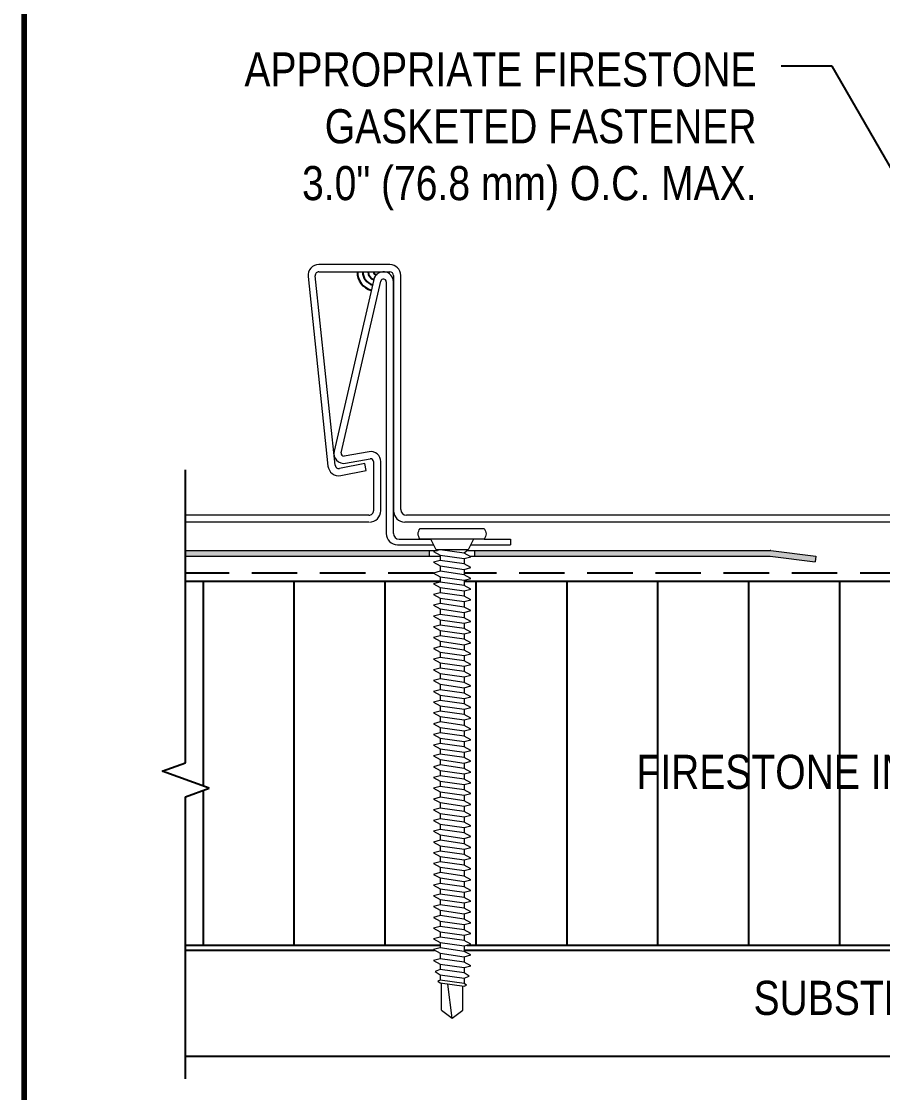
# Model space of a CAD drawing. Header units: inches. Extents: x 0 to 20, y 0 to 190.
# Drawn here: x 0 to 4.74, y 3.07 to 8.96 of the extents above; entities that cross this region are included whole.
import ezdxf
from ezdxf.enums import TextEntityAlignment as Align

# ---------------------------------------------------------------- set-up
doc = ezdxf.new("R2010")
doc.units = ezdxf.units.IN
doc.header["$MEASUREMENT"] = 0
doc.linetypes.add('HIDDEN', pattern=[0.375, 0.25, -0.125])
doc.layers.get('0').update_dxf_attribs({"linetype": 'CONTINUOUS'})
doc.layers.add('FSBP-ACCESSORY-FIRESTONE', color=7, linetype='CONTINUOUS', lineweight=9)
for name, color, linetype in [('FSBP-ANNO-NOTE', 7, 'CONTINUOUS'), ('FSBP-INSULATION', 7, 'CONTINUOUS'), ('FSBP-MEMBRANE', 7, 'CONTINUOUS'), ('FSBP-SEALANTS', 1, 'CONTINUOUS'), ('FSBP-SUBSTRATE-GENERIC', 9, 'CONTINUOUS'), ('FSBP-TTLB-BORDER', 7, 'CONTINUOUS'), ('FSBP-TTLB-TEXT', 7, 'CONTINUOUS')]:
    doc.layers.add(name, color=color, linetype=linetype)
doc.styles.add('ARIAL', font='arial.ttf')
doc.styles.add('ARIAL_BOLD', font='')
doc.styles.add('FSBP_ARIAL_NAR', font='ARIALN.TTF')
doc.styles.add('TXT', font='simplex.shx')
doc.styles.get('ARIAL_BOLD').set_extended_font_data('Arial Black')
doc.dimstyles.new('STANDARD$7', dxfattribs={"dimscale": 1.5, "dimtxt": 0.2, "dimasz": 0.1, "dimexe": 0.1, "dimexo": 0.125, "dimgap": 0.09, "dimtad": 0, "dimdec": 3, "dimzin": 4, "dimdsep": 46, "dimtxsty": 'TXT', "dimcen": 0.09, "dimadec": 0, "dimazin": 0, "dimtfac": 1, "dimtdec": 3, "dimtofl": 0, "dimtmove": 2, "dimatfit": 3, "dimfxl": 1, "dimtolj": 1, "dimtzin": 4, "dimarcsym": 0})

# ---------------------------------------------------------------- blocks, each defined once
blk = doc.blocks.new('A$C486F1324')
at = {"layer": 'FSBP-TTLB-BORDER', "const_width": 0.03125}
blk.add_lwpolyline([(20.01562496487846, 2.630833302549462), (20.01562496487846, 15.63083330254946), (0.01562496487845775, 15.63083330254946), (0.01562496487845775, 2.630833302549462)], dxfattribs=at)
at = {"layer": 'FSBP-TTLB-TEXT'}
for tag, height, style, p in [('MAXIMUM_WARRANTY', 0.1875, 'ARIAL_BOLD', (18.05549597262787, 2.85485773330052)), ('ACCPT_SYSTEMS', 0.21875, 'ARIAL', (12.51000666906039, 1.505833302549462))]:
    blk.add_attdef(tag, text='', height=height, dxfattribs=dict(at, style=style)).set_placement(p, align=Align.MIDDLE_LEFT)
for tag, height, style, p in [('DETAIL_DESCP_LINE_1', 0.21875, 'ARIAL_BOLD', (10.34680946719057, 2.25720148330052)), ('ISSUE_REV_DATE', 0.21875, 'ARIAL', (16.85632130115108, 1.902577359955217)), ('DETAIL_NUMBER', 0.4375, 'ARIAL', (18.9350408723662, 1.73767023330052))]:
    blk.add_attdef(tag, text='', height=height, dxfattribs=dict(at, style=style)).set_placement(p, align=Align.MIDDLE_CENTER)

msp = doc.modelspace()

# ---------------------------------------------------------------- hatches: boundary and pattern name
at = {"layer": 'FSBP-ACCESSORY-FIRESTONE'}
h = msp.add_hatch(color=256, dxfattribs=at)
h.paths.add_polyline_path([(2.243611186447117, 6.051560283103099), (0.9030473492528587, 6.051560283103099), (0.9030473492528586, 6.0203102831031), (2.243611186447119, 6.020310283103101)])
h.paths.add_polyline_path([(4.120541717268702, 6.051318966750403, 0.03109876837555273), (4.11666563181279, 6.0515602831031), (2.493611186447118, 6.0515602831031), (2.493611186447119, 6.0203102831031), (4.116665631812778, 6.020310283103101), (4.364735100991204, 5.989301599455798), (4.368611186447117, 6.0203102831031)])
at = {"layer": 'FSBP-INSULATION'}
h = msp.add_hatch(dxfattribs=at)
h.set_pattern_fill('ANSI31', color=256, scale=4, angle=45, style=0)
h.set_pattern_definition([(90, (0, 0), (-0.5, 1.110223024625157e-16), [])])
h.paths.add_polyline_path([(9.46028939509216, 5.880298396988203), (9.460289395092158, 3.880298396988203), (15.92276633041914, 3.880298396988203), (15.92276633041915, 3.895081696609621), (15.88614523666914, 3.915110437845385), (15.92276633041914, 3.924676009438287), (15.92276633041915, 3.954270322266948), (15.88614523666914, 3.974299063502714), (15.92276633041914, 3.98386463509567), (15.92276633041914, 4.013458947924335), (15.88614523666914, 4.033487689160097), (15.92276633041914, 4.043053260752969), (15.92276633041915, 4.072647573581718), (15.88614523666914, 4.092676314817481), (15.92276633041914, 4.102241886410354), (15.92276633041914, 4.131836199239017), (15.88614523666914, 4.15186494047478), (15.92276633041914, 4.161430512067739), (15.92276633041914, 4.191024824896401), (15.88614523666914, 4.211053566132165), (15.92276633041914, 4.220619137725124), (15.92276633041914, 4.250213450553786), (15.88614523666914, 4.270242191789548), (15.92276633041914, 4.279807763382507), (15.92276633041914, 4.309402076211171), (15.88614523666914, 4.329430817446934), (15.92276633041914, 4.338996389039893), (15.92276633041914, 4.368590701868555), (15.88614523666914, 4.388619443104318), (15.92276633041914, 4.398185014697276), (15.92276633041914, 4.42777932752594), (15.88614523666914, 4.447808068761702), (15.92276633041914, 4.45737364035466), (15.92276633041914, 4.486967953183325), (15.88614523666915, 4.506996694419087), (15.92276633041914, 4.516562266012044), (15.92276633041915, 4.546156578840709), (15.88614523666914, 4.566185320076472), (15.92276633041914, 4.575750891669429), (15.92276633041914, 4.605345204498092), (15.88614523666914, 4.625373945733855), (15.92276633041914, 4.634939517326814), (15.92276633041914, 4.664533830155477), (15.88614523666915, 4.68456257139124), (15.92276633041914, 4.694128142984197), (15.92276633041915, 4.723722455812861), (15.88614523666914, 4.743751197048625), (15.92276633041914, 4.753316768641582), (15.92276633041914, 4.782911081470246), (15.88614523666914, 4.802939822706008), (15.92276633041914, 4.812505394298968), (15.92276633041914, 4.84209970712763), (15.88614523666915, 4.862128448363393), (15.92276633041914, 4.87169401995635), (15.92276633041915, 4.901288332785015), (15.88614523666914, 4.921317074020777), (15.92276633041914, 4.930882645613735), (15.92276633041914, 4.960476958442402), (15.88614523666914, 4.980505699678162), (15.92276633041914, 4.990071271271121), (15.92276633041914, 5.019665584099783), (15.88614523666914, 5.039694325335546), (15.92276633041914, 5.049259896928504), (15.92276633041914, 5.078854209757166), (15.88614523666914, 5.09888295099293), (15.92276633041914, 5.108448522585888), (15.92276633041914, 5.138042835414552), (15.88614523666914, 5.158071576650315), (15.92276633041914, 5.167637148243274), (15.92276633041914, 5.197231461071937), (15.88614523666914, 5.217260202307698), (15.92276633041914, 5.226825773900657), (15.92276633041914, 5.256420086729321), (15.88614523666915, 5.276448827965083), (15.92276633041914, 5.286014399558041), (15.92276633041915, 5.315608712386704), (15.88614523666915, 5.335637453622469), (15.92276633041915, 5.345203025215426), (15.92276633041914, 5.374797338044091), (15.88614523666914, 5.394826079279853), (15.92276633041914, 5.40439165087281), (15.92276633041914, 5.433985963701475), (15.88614523666914, 5.454014704937236), (15.92276633041914, 5.463580276530195), (15.92276633041914, 5.493174589358857), (15.88614523666914, 5.513203330594621), (15.92276633041914, 5.522768902187579), (15.92276633041914, 5.552363215016241), (15.88614523666914, 5.572391956252004), (15.92276633041914, 5.581957527844963), (15.92276633041914, 5.611551840673627), (15.88614523666914, 5.63158058190939), (15.92276633041914, 5.641146153502348), (15.92276633041914, 5.670740466331013), (15.88614523666915, 5.690769207566774), (15.92276633041914, 5.700334779159731), (15.92276633041915, 5.729929091988397), (15.88614523666914, 5.749957833224159), (15.92276633041914, 5.759523404817116), (15.92276633041914, 5.789117717645778), (15.88614523666914, 5.809146458881544), (15.92276633041914, 5.818712030474501), (15.92276633041914, 5.848306343303164), (15.88614523666915, 5.868335084538927), (15.92276633041914, 5.877900656131883), (15.92276633041914, 5.880298396988286), (11.99986006232332, 5.880298396988258), (11.99986006232332, 5.805947733120841), (11.95298506232332, 5.770791483120841), (11.90611006232332, 5.805947733120841), (11.90611006232332, 5.880298396988203)])
h.paths.add_polyline_path([(16.57195685671565, 4.837289638348722), (16.70074486075265, 4.884164638348722), (16.70074486075265, 5.880298396988253), (16.05460226791914, 5.880298396988252), (16.05460226791914, 5.859066950774746), (16.09122336166915, 5.839038209538926), (16.05460226791914, 5.829472637946026), (16.05460226791914, 5.799878325117364), (16.09122336166915, 5.779849583881543), (16.05460226791914, 5.770284012288641), (16.05460226791914, 5.740689699459981), (16.09122336166914, 5.720660958224157), (16.05460226791914, 5.711095386631257), (16.05460226791914, 5.681501073802599), (16.09122336166914, 5.661472332566774), (16.05460226791914, 5.651906760973874), (16.05460226791914, 5.622312448145212), (16.09122336166914, 5.60228370690939), (16.05460226791914, 5.592718135316488), (16.05460226791914, 5.563123822487825), (16.09122336166915, 5.543095081252005), (16.05460226791914, 5.533529509659104), (16.05460226791914, 5.503935196830443), (16.09122336166914, 5.483906455594621), (16.05460226791914, 5.47434088400172), (16.05460226791914, 5.444746571173059), (16.09122336166914, 5.424717829937237), (16.05460226791914, 5.415152258344335), (16.05460226791914, 5.385557945515674), (16.09122336166914, 5.365529204279852), (16.05460226791914, 5.355963632686952), (16.05460226791914, 5.326369319858288), (16.09122336166914, 5.306340578622468), (16.05460226791914, 5.296775007029567), (16.05460226791914, 5.267180694200905), (16.09122336166914, 5.247151952965084), (16.05460226791914, 5.237586381372182), (16.05460226791914, 5.207992068543522), (16.09122336166914, 5.187963327307699), (16.05460226791914, 5.178397755714798), (16.05460226791914, 5.148803442886137), (16.09122336166915, 5.128774701650316), (16.05460226791914, 5.119209130057413), (16.05460226791914, 5.08961481722875), (16.09122336166914, 5.069586075992929), (16.05460226791914, 5.060020504400029), (16.05460226791914, 5.030426191571368), (16.09122336166914, 5.010397450335546), (16.05460226791914, 5.000831878742646), (16.05460226791914, 4.971237565913984), (16.09122336166914, 4.951208824678161), (16.05460226791914, 4.941643253085259), (16.05460226791914, 4.912048940256597), (16.09122336166914, 4.892020199020776), (16.05460226791914, 4.882454627427875), (16.05460226791914, 4.852860314599214), (16.09122336166914, 4.832831573363393), (16.05460226791914, 4.823266001770492), (16.05460226791914, 4.79367168894183), (16.09122336166914, 4.773642947706008), (16.05460226791914, 4.764077376113107), (16.05460226791914, 4.734483063284445), (16.09122336166914, 4.714454322048624), (16.05460226791914, 4.704888750455723), (16.05460226791914, 4.675294437627062), (16.09122336166914, 4.65526569639124), (16.05460226791914, 4.645700124798339), (16.05460226791914, 4.616105811969677), (16.09122336166914, 4.596077070733855), (16.05460226791914, 4.586511499140955), (16.05460226791914, 4.556917186312292), (16.09122336166914, 4.53688844507647), (16.05460226791914, 4.52732287348357), (16.05460226791914, 4.497728560654909), (16.09122336166914, 4.477699819419086), (16.05460226791914, 4.468134247826185), (16.05460226791914, 4.438539934997522), (16.09122336166915, 4.418511193761703), (16.05460226791914, 4.4089456221688), (16.05460226791914, 4.379351309340139), (16.09122336166914, 4.359322568104318), (16.05460226791914, 4.349756996511418), (16.05460226791914, 4.320162683682755), (16.09122336166915, 4.300133942446933), (16.05460226791914, 4.290568370854032), (16.05460226791914, 4.260974058025371), (16.09122336166914, 4.240945316789548), (16.05460226791914, 4.231379745196647), (16.05460226791914, 4.201785432367984), (16.09122336166915, 4.181756691132165), (16.05460226791914, 4.172191119539264), (16.05460226791914, 4.142596806710602), (16.09122336166914, 4.12256806547478), (16.05460226791914, 4.11300249388188), (16.05460226791914, 4.083408181053244), (16.09122336166914, 4.063379439817481), (16.05460226791914, 4.053813868224552), (16.05460226791914, 4.02421955539586), (16.09122336166914, 4.004190814160098), (16.05460226791914, 3.994625242567196), (16.05460226791914, 3.965030929738474), (16.09122336166915, 3.945002188502712), (16.05460226791914, 3.935436616909811), (16.05460226791914, 3.905842304081146), (16.09122336166914, 3.885813562845384), (16.07010895110395, 3.880298396988203), (16.70074486075265, 3.880298396988203), (16.70074486075265, 4.696664638348722), (16.82953286478954, 4.743539638348722)])
h.paths.add_polyline_path([(8.125346203231349, 3.880298396988195), (8.125346203231347, 5.88029839698834), (5.679525536000028, 5.880298396988365), (5.679525536000028, 5.805947733120842), (5.632650536000027, 5.770791483120841), (5.585775536000027, 5.805947733120841), (5.585775536000027, 5.880298396988337), (2.434529155197119, 5.880298396988337), (2.434529155197119, 5.859066950774747), (2.471150248947117, 5.839038209538927), (2.434529155197119, 5.829472637946027), (2.434529155197119, 5.799878325117363), (2.471150248947118, 5.779849583881543), (2.434529155197119, 5.770284012288641), (2.434529155197119, 5.740689699459979), (2.471150248947117, 5.720660958224158), (2.434529155197119, 5.711095386631258), (2.434529155197119, 5.681501073802594), (2.471150248947118, 5.661472332566774), (2.434529155197119, 5.651906760973874), (2.434529155197119, 5.62231244814521), (2.471150248947119, 5.60228370690939), (2.434529155197119, 5.592718135316488), (2.434529155197119, 5.563123822487825), (2.471150248947117, 5.543095081252005), (2.434529155197119, 5.533529509659105), (2.434529155197119, 5.503935196830441), (2.471150248947118, 5.483906455594621), (2.434529155197119, 5.47434088400172), (2.434529155197119, 5.444746571173057), (2.471150248947117, 5.424717829937237), (2.434529155197119, 5.415152258344336), (2.434529155197119, 5.385557945515672), (2.471150248947118, 5.365529204279852), (2.434529155197119, 5.355963632686952), (2.434529155197119, 5.326369319858288), (2.471150248947119, 5.306340578622468), (2.434529155197119, 5.296775007029566), (2.434529155197118, 5.267180694200904), (2.471150248947117, 5.247151952965083), (2.434529155197119, 5.237586381372183), (2.434529155197119, 5.207992068543519), (2.471150248947118, 5.187963327307699), (2.434529155197119, 5.178397755714798), (2.434529155197119, 5.148803442886135), (2.471150248947117, 5.128774701650315), (2.434529155197119, 5.119209130057414), (2.434529155197119, 5.089614817228751), (2.471150248947118, 5.06958607599293), (2.434529155197119, 5.060020504400029), (2.434529155197119, 5.030426191571366), (2.471150248947117, 5.010397450335546), (2.434529155197119, 5.000831878742646), (2.434529155197119, 4.971237565913982), (2.471150248947118, 4.951208824678162), (2.434529155197119, 4.941643253085261), (2.434529155197119, 4.912048940256597), (2.471150248947119, 4.892020199020777), (2.434529155197119, 4.882454627427876), (2.434529155197119, 4.852860314599213), (2.471150248947118, 4.832831573363393), (2.434529155197119, 4.823266001770492), (2.434529155197119, 4.793671688941829), (2.471150248947118, 4.773642947706008), (2.434529155197119, 4.764077376113107), (2.434529155197119, 4.734483063284444), (2.471150248947117, 4.714454322048624), (2.434529155197119, 4.704888750455723), (2.434529155197119, 4.67529443762706), (2.471150248947118, 4.65526569639124), (2.434529155197119, 4.645700124798339), (2.434529155197119, 4.616105811969676), (2.471150248947117, 4.596077070733855), (2.434529155197119, 4.586511499140955), (2.434529155197119, 4.556917186312291), (2.471150248947118, 4.536888445076471), (2.434529155197119, 4.52732287348357), (2.434529155197119, 4.497728560654907), (2.471150248947119, 4.477699819419087), (2.434529155197119, 4.468134247826185), (2.434529155197119, 4.438539934997523), (2.471150248947117, 4.418511193761702), (2.434529155197119, 4.408945622168801), (2.434529155197119, 4.379351309340138), (2.471150248947118, 4.359322568104318), (2.434529155197119, 4.349756996511418), (2.434529155197119, 4.320162683682754), (2.471150248947118, 4.300133942446934), (2.434529155197119, 4.290568370854033), (2.434529155197119, 4.260974058025369), (2.471150248947118, 4.240945316789549), (2.434529155197119, 4.231379745196649), (2.434529155197119, 4.201785432367985), (2.471150248947118, 4.181756691132165), (2.434529155197119, 4.172191119539264), (2.434529155197119, 4.142596806710601), (2.471150248947118, 4.12256806547478), (2.434529155197119, 4.11300249388188), (2.434529155197119, 4.083408181053244), (2.471150248947118, 4.063379439817481), (2.434529155197119, 4.053813868224552), (2.434529155197119, 4.02421955539586), (2.47115024894712, 4.004190814160097), (2.434529155197119, 3.994625242567196), (2.434529155197119, 3.965030929738475), (2.471150248947119, 3.945002188502713), (2.434529155197119, 3.935436616909811), (2.434529155197119, 3.905842304081147), (2.471150248947118, 3.885813562845386), (2.450035838382062, 3.880298396988239)])
h.paths.add_polyline_path([(2.266072123947118, 4.566185320076471), (2.302693217697119, 4.575750891669429), (2.302693217697119, 4.605345204498093), (2.266072123947118, 4.625373945733855), (2.302693217697119, 4.634939517326814), (2.302693217697119, 4.664533830155478), (2.266072123947119, 4.68456257139124), (2.302693217697119, 4.694128142984198), (2.302693217697119, 4.723722455812863), (2.266072123947119, 4.743751197048624), (2.302693217697119, 4.753316768641583), (2.302693217697119, 4.782911081470247), (2.266072123947118, 4.802939822706008), (2.302693217697119, 4.812505394298966), (2.302693217697118, 4.842099707127631), (2.266072123947119, 4.862128448363394), (2.302693217697119, 4.871694019956351), (2.302693217697119, 4.901288332785016), (2.266072123947119, 4.921317074020777), (2.302693217697119, 4.930882645613735), (2.302693217697119, 4.9604769584424), (2.266072123947118, 4.980505699678162), (2.302693217697119, 4.990071271271121), (2.302693217697119, 5.019665584099784), (2.266072123947118, 5.039694325335545), (2.302693217697119, 5.049259896928504), (2.302693217697119, 5.078854209757168), (2.266072123947118, 5.09888295099293), (2.302693217697119, 5.108448522585888), (2.302693217697119, 5.138042835414553), (2.266072123947119, 5.158071576650316), (2.302693217697119, 5.167637148243272), (2.302693217697118, 5.197231461071937), (2.266072123947119, 5.2172602023077), (2.302693217697119, 5.226825773900658), (2.302693217697119, 5.256420086729322), (2.266072123947118, 5.276448827965083), (2.302693217697119, 5.286014399558042), (2.302693217697119, 5.315608712386705), (2.266072123947118, 5.335637453622468), (2.302693217697119, 5.345203025215426), (2.302693217697119, 5.374797338044091), (2.266072123947118, 5.394826079279853), (2.302693217697119, 5.40439165087281), (2.302693217697119, 5.433985963701474), (2.266072123947119, 5.454014704937237), (2.302693217697119, 5.463580276530196), (2.302693217697119, 5.493174589358859), (2.266072123947119, 5.513203330594621), (2.302693217697119, 5.522768902187579), (2.302693217697119, 5.552363215016244), (2.266072123947119, 5.572391956252005), (2.302693217697119, 5.581957527844963), (2.302693217697119, 5.611551840673627), (2.266072123947118, 5.63158058190939), (2.302693217697119, 5.641146153502348), (2.302693217697119, 5.670740466331011), (2.266072123947118, 5.690769207566774), (2.302693217697119, 5.700334779159732), (2.302693217697119, 5.729929091988395), (2.266072123947117, 5.749957833224158), (2.302693217697119, 5.759523404817117), (2.302693217697119, 5.78911771764578), (2.26607212394712, 5.809146458881543), (2.302693217697119, 5.818712030474502), (2.302693217697119, 5.848306343303165), (2.266072123947118, 5.868335084538927), (2.302693217697119, 5.877900656131884), (2.302693217697119, 5.880298396988351), (0.9030473492528587, 5.880298396988351), (0.9030473492528585, 4.884164638348722), (0.7742593452158537, 4.837289638348722), (1.031835353289751, 4.743539638348722), (0.9030473492528587, 4.696664638348722), (0.9030473492528587, 3.880298396988251), (2.302693217697119, 3.880298396988239), (2.302693217697119, 3.895081696609623), (2.266072123947119, 3.915110437845385), (2.302693217697119, 3.924676009438286), (2.302693217697119, 3.95427032226695), (2.266072123947118, 3.974299063502713), (2.302693217697119, 3.983864635095672), (2.302693217697119, 4.013458947924335), (2.266072123947118, 4.033487689160097), (2.302693217697119, 4.043053260752971), (2.302693217697118, 4.072647573581719), (2.266072123947119, 4.092676314817482), (2.302693217697119, 4.102241886410354), (2.302693217697119, 4.131836199239018), (2.266072123947118, 4.15186494047478), (2.302693217697119, 4.161430512067739), (2.302693217697119, 4.191024824896402), (2.266072123947118, 4.211053566132165), (2.302693217697119, 4.220619137725122), (2.302693217697118, 4.250213450553787), (2.266072123947117, 4.27024219178955), (2.302693217697118, 4.279807763382507), (2.302693217697119, 4.309402076211173), (2.266072123947119, 4.329430817446934), (2.302693217697119, 4.338996389039893), (2.302693217697119, 4.368590701868555), (2.266072123947118, 4.388619443104318), (2.302693217697119, 4.398185014697276), (2.302693217697119, 4.42777932752594), (2.266072123947119, 4.447808068761703), (2.302693217697119, 4.45737364035466), (2.302693217697119, 4.486967953183325), (2.266072123947119, 4.506996694419087), (2.302693217697119, 4.516562266012045), (2.302693217697119, 4.546156578840709)])
h.paths.add_polyline_path([(11.58692273842718, 4.689586050054333), (14.26161151741763, 4.689586050054333), (14.26161151741763, 4.980620326998399), (11.58692273842718, 4.980620326998399)], flags=24)
h.paths.add_polyline_path([(3.33310238674682, 4.688666881749166), (6.007791165737269, 4.688666881749166), (6.007791165737269, 4.979701158693231), (3.33310238674682, 4.979701158693231)], flags=24)

# ---------------------------------------------------------------- linework, layer by layer
at = {"layer": 'FSBP-ACCESSORY-FIRESTONE'}
for p, q in [((2.025882638971005, 7.62462295486708), (1.635882638970998, 7.62462295486708)), ((1.576211325248899, 7.558351247071018), (1.685749974971991, 6.516160611781773)), ((1.725530850786761, 6.52034175031247), (1.615992201063634, 7.562532385601715)), ((1.635882638970998, 7.584622954867088), (2.025882638971005, 7.584622954867088)), ((1.937292285407821, 7.541995262856007), (1.719352712985298, 6.59799526285599)), ((2.045882638971008, 7.564622954867078), (2.045882638970994, 6.270622954867067)), ((2.085882638970993, 6.276872954867061), (2.085882638971, 7.564622954867078)), ((1.758327515576696, 6.588997220682247), (1.976267087999233, 7.532997220682235)), ((2.005882638971009, 7.529622954867081), (2.005882638971009, 6.145310283103074)), ((2.045882638971005, 6.145310283103074), (2.045882638971008, 7.529622954867081)), ((1.911331989199326, 6.594793256583332), (1.775547789213483, 6.570850838571888)), ((1.782493716320168, 6.531458528451425), (1.918277916306003, 6.555400946462841)), ((1.935882638971009, 6.540628830167636), (1.935882638971009, 6.270622954867095)), ((1.975882638971012, 6.270622954867095), (1.975882638971008, 6.540628830167636)), ((1.888936711864318, 6.530622954867086), (1.74889425224746, 6.502736164517588)), ((1.755840179354102, 6.463343854397097), (1.895882638970988, 6.491230644746596)), ((1.895882638970988, 6.491230644746596), (1.888936711864318, 6.530622954867086)), ((1.910882638970974, 6.245622954867059), (0.9030473492527449, 6.245622954867059)), ((5.580586330822533, 6.245622954867059), (2.117132638970993, 6.245622954867059)), ((1.910882638970974, 6.208122954867093), (0.9030473492527449, 6.208122954867093)), ((5.585775536000199, 6.208122954867093), (2.108382638970994, 6.208122954867093)), ((2.068382638971009, 6.082810283103074), (2.267048686447115, 6.082810283103074)), ((2.077132638971005, 6.114060283103074), (2.251423686447119, 6.114060283103074)), ((2.280720561447119, 6.0554665331031), (2.251423686447119, 6.1140602831031)), ((2.485798686447119, 6.1140602831031), (2.456501811447119, 6.0554665331031)), ((2.470173686447119, 6.082810283103074), (2.689144022949534, 6.082810283103074)), ((2.544392436447119, 6.114060283103074), (2.689144022949534, 6.114060283103074)), ((2.689144022949534, 6.114060283103074), (2.689144022949534, 6.082810283103074)), ((0.9030473492528586, 6.0515602831031), (2.287738424241109, 6.0515602831031)), ((0.9030473492528587, 6.0203102831031), (2.302693217697119, 6.020310283103101)), ((2.243611186447119, 6.0203102831031), (2.243611186447118, 6.0515602831031)), ((2.456501811447119, 6.0554665331031), (2.280720561447119, 6.0554665331031)), ((2.302693217697119, 6.025872220274408), (2.302693217697119, 5.996277907445773)), ((2.456501811447119, 6.0554665331031), (2.434529155197119, 6.036632827745933)), ((2.451944519780458, 6.0515602831031), (4.11666563181279, 6.0515602831031)), ((2.464373738566962, 6.0203102831031), (4.116665631812785, 6.0203102831031)), ((2.493611186447119, 6.0203102831031), (2.493611186447118, 6.0515602831031)), ((4.116665631812785, 6.0203102831031), (4.364735100991203, 5.989301599455798)), ((4.120541717268702, 6.051318966750403), (4.368611186447116, 6.0203102831031)), ((4.368611186447116, 6.0203102831031), (4.364735100991203, 5.989301599455798)), ((2.302693217697119, 5.966683594617933), (2.302693217697119, 5.93708928178927)), ((2.434529155197119, 6.007038514918179), (2.434529155197119, 5.977444202089515)), ((2.302693217697119, 5.907494968960549), (2.302693217697119, 5.877900656131885)), ((2.434529155197119, 5.947849889260794), (2.434529155197119, 5.918255576432131)), ((2.302693217697119, 5.848306343303165), (2.302693217697119, 5.818712030474501)), ((2.434529155197119, 5.88866126360341), (2.434529155197119, 5.859066950774746)), ((2.302693217697119, 5.78911771764578), (2.302693217697119, 5.759523404817116)), ((2.434529155197119, 5.829472637946026), (2.434529155197119, 5.799878325117362)), ((2.302693217697119, 5.729929091988396), (2.302693217697119, 5.700334779159732)), ((2.434529155197119, 5.770284012288641), (2.434529155197119, 5.740689699459978)), ((2.302693217697119, 5.670740466331011), (2.302693217697119, 5.641146153502348)), ((2.434529155197119, 5.711095386631257), (2.434529155197119, 5.681501073802593)), ((2.302693217697119, 5.611551840673627), (2.302693217697119, 5.581957527844963)), ((2.434529155197119, 5.651906760973873), (2.434529155197119, 5.622312448145209)), ((2.302693217697119, 5.552363215016243), (2.302693217697119, 5.522768902187579)), ((2.434529155197119, 5.592718135316488), (2.434529155197119, 5.563123822487825)), ((2.302693217697119, 5.493174589358858), (2.302693217697119, 5.463580276530195)), ((2.434529155197119, 5.533529509659104), (2.434529155197119, 5.50393519683044)), ((2.302693217697119, 5.433985963701474), (2.302693217697119, 5.40439165087281)), ((2.434529155197119, 5.47434088400172), (2.434529155197119, 5.444746571173056)), ((2.302693217697119, 5.37479733804409), (2.302693217697119, 5.345203025215426)), ((2.434529155197119, 5.415152258344335), (2.434529155197119, 5.385557945515671)), ((2.302693217697119, 5.315608712386705), (2.302693217697119, 5.286014399558042)), ((2.434529155197119, 5.355963632686951), (2.434529155197119, 5.326369319858287)), ((2.302693217697119, 5.256420086729321), (2.302693217697119, 5.226825773900657)), ((2.434529155197119, 5.296775007029566), (2.434529155197119, 5.267180694200903)), ((2.302693217697119, 5.197231461071937), (2.302693217697119, 5.167637148243273)), ((2.434529155197119, 5.237586381372182), (2.434529155197119, 5.207992068543518)), ((2.302693217697119, 5.138042835414552), (2.302693217697119, 5.108448522585888)), ((2.434529155197119, 5.178397755714798), (2.434529155197119, 5.148803442886134)), ((2.302693217697119, 5.078854209757168), (2.302693217697119, 5.049259896928504)), ((2.434529155197119, 5.119209130057413), (2.434529155197119, 5.08961481722875)), ((2.302693217697119, 5.019665584099783), (2.302693217697119, 4.99007127127112)), ((2.434529155197119, 5.060020504400029), (2.434529155197119, 5.030426191571365)), ((2.302693217697119, 4.960476958442399), (2.302693217697119, 4.930882645613735)), ((2.434529155197119, 5.000831878742645), (2.434529155197119, 4.971237565913981)), ((2.302693217697119, 4.901288332785015), (2.302693217697119, 4.871694019956351)), ((2.434529155197119, 4.94164325308526), (2.434529155197119, 4.912048940256597)), ((2.302693217697119, 4.84209970712763), (2.302693217697119, 4.812505394298967)), ((2.434529155197119, 4.882454627427876), (2.434529155197119, 4.852860314599212)), ((2.302693217697119, 4.782911081470246), (2.302693217697119, 4.753316768641582)), ((2.434529155197119, 4.823266001770492), (2.434529155197119, 4.793671688941828)), ((2.302693217697119, 4.723722455812862), (2.302693217697119, 4.694128142984198)), ((2.434529155197119, 4.764077376113107), (2.434529155197119, 4.734483063284443)), ((2.302693217697119, 4.664533830155477), (2.302693217697119, 4.634939517326814)), ((2.434529155197119, 4.704888750455723), (2.434529155197119, 4.675294437627059)), ((2.302693217697119, 4.605345204498093), (2.302693217697119, 4.575750891669429)), ((2.434529155197119, 4.645700124798338), (2.434529155197119, 4.616105811969675)), ((2.302693217697119, 4.546156578840709), (2.302693217697119, 4.516562266012045)), ((2.434529155197119, 4.586511499140954), (2.434529155197119, 4.55691718631229)), ((2.302693217697119, 4.486967953183324), (2.302693217697119, 4.45737364035466)), ((2.434529155197119, 4.52732287348357), (2.434529155197119, 4.497728560654906)), ((2.302693217697119, 4.42777932752594), (2.302693217697119, 4.398185014697276)), ((2.434529155197119, 4.468134247826185), (2.434529155197119, 4.438539934997522)), ((2.302693217697119, 4.368590701868555), (2.302693217697119, 4.338996389039892)), ((2.434529155197119, 4.408945622168801), (2.434529155197119, 4.379351309340137)), ((2.302693217697119, 4.309402076211171), (2.302693217697119, 4.279807763382507)), ((2.434529155197119, 4.349756996511417), (2.434529155197119, 4.320162683682753)), ((2.302693217697119, 4.250213450553787), (2.302693217697119, 4.220619137725123)), ((2.434529155197119, 4.290568370854032), (2.434529155197119, 4.260974058025369)), ((2.302693217697119, 4.191024824896402), (2.302693217697119, 4.161430512067739)), ((2.434529155197119, 4.231379745196648), (2.434529155197119, 4.201785432367984)), ((2.302693217697119, 4.131836199239018), (2.302693217697119, 4.102241886410354)), ((2.434529155197119, 4.172191119539264), (2.434529155197119, 4.1425968067106)), ((2.302693217697119, 4.072647573581719), (2.302693217697119, 4.04305326075297)), ((2.434529155197119, 4.113002493881879), (2.434529155197119, 4.083408181053244)), ((2.302693217697119, 4.013458947924335), (2.302693217697119, 3.983864635095671)), ((2.434529155197119, 4.053813868224552), (2.434529155197119, 4.02421955539586)), ((2.302693217697119, 3.95427032226695), (2.302693217697119, 3.924676009438286)), ((2.434529155197119, 3.994625242567196), (2.434529155197119, 3.965030929738475)), ((2.302693217697119, 3.895081696609623), (2.302693217697119, 3.86548738378093)), ((2.434529155197119, 3.935436616909811), (2.434529155197119, 3.905842304081148)), ((2.302693217697119, 3.835893070952238), (2.302693217697119, 3.806298758123603)), ((2.434529155197119, 3.876247991252512), (2.434529155197119, 3.846653678423763)), ((2.302693217697119, 3.776704445294882), (2.302693217697119, 3.747110132466219)), ((2.434529155197119, 3.817059365595128), (2.434529155197119, 3.787465052766464)), ((2.302693217697119, 3.717515819637583), (2.302693217697119, 3.687921506808834)), ((2.434529155197119, 3.757870739937744), (2.434529155197119, 3.728276427109108)), ((2.310017436447119, 3.523071472575225), (2.310017436447119, 3.672078033430239)), ((2.368611186447119, 3.479126160075225), (2.345542839915517, 3.667002975791945)), ((2.427204936447119, 3.523071472575225), (2.427204936447119, 3.655336962001684)), ((2.434529155197119, 3.698682114280416), (2.434529155197119, 3.669087801451724)), ((2.310017436447119, 3.523071472575225), (2.368611186447119, 3.479126160075225)), ((2.368611186447119, 3.479126160075225), (2.427204936447119, 3.523071472575225))]:
    msp.add_line(p, q, dxfattribs=at)
msp.add_lwpolyline([(2.485798686447119, 6.1140602831031), (2.192829936447119, 6.1140602831031, -0.3753213027914089), (2.192829936447119, 6.1726540331031), (2.192829936447119, 6.1726540331031), (2.544392436447119, 6.1726540331031), (2.544392436447119, 6.1726540331031, -0.3753213027914651), (2.544392436447119, 6.1140602831031), (2.485798686447119, 6.1140602831031)], format="xyb", dxfattribs=at)
for points in [[(2.471150248947119, 6.016604086510171), (2.434529155197119, 6.036632827745933), (2.302693217697119, 6.0554665331031), (2.266072123947119, 6.045900961510171), (2.302693217697119, 6.025872220274408), (2.434529155197119, 6.007038514917298)], [(2.471150248947119, 5.957415460853696), (2.434529155197119, 5.977444202089515), (2.302693217697119, 5.996277907446654), (2.266072123947119, 5.986712335853696), (2.302693217697119, 5.966683594617933), (2.434529155197119, 5.947849889260794)], [(2.471150248947119, 5.898226835196311), (2.434529155197119, 5.918255576432131), (2.302693217697119, 5.93708928178927), (2.266072123947119, 5.927523710196311), (2.302693217697119, 5.907494968960549), (2.434529155197119, 5.88866126360341)], [(2.471150248947119, 5.839038209538927), (2.434529155197119, 5.859066950774746), (2.302693217697119, 5.877900656131885), (2.266072123947119, 5.868335084538927), (2.302693217697119, 5.848306343303165), (2.434529155197119, 5.829472637946026)], [(2.471150248947119, 5.779849583881543), (2.434529155197119, 5.799878325117362), (2.302693217697119, 5.818712030474501), (2.266072123947119, 5.809146458881543), (2.302693217697119, 5.78911771764578), (2.434529155197119, 5.770284012288641)], [(2.471150248947119, 5.720660958224158), (2.434529155197119, 5.740689699459978), (2.302693217697119, 5.759523404817116), (2.266072123947119, 5.749957833224158), (2.302693217697119, 5.729929091988396), (2.434529155197119, 5.711095386631257)], [(2.471150248947119, 5.661472332566774), (2.434529155197119, 5.681501073802593), (2.302693217697119, 5.700334779159732), (2.266072123947119, 5.690769207566774), (2.302693217697119, 5.670740466331011), (2.434529155197119, 5.651906760973873)], [(2.471150248947119, 5.60228370690939), (2.434529155197119, 5.622312448145209), (2.302693217697119, 5.641146153502348), (2.266072123947119, 5.63158058190939), (2.302693217697119, 5.611551840673627), (2.434529155197119, 5.592718135316488)], [(2.471150248947119, 5.543095081252005), (2.434529155197119, 5.563123822487825), (2.302693217697119, 5.581957527844963), (2.266072123947119, 5.572391956252005), (2.302693217697119, 5.552363215016243), (2.434529155197119, 5.533529509659104)], [(2.471150248947119, 5.483906455594621), (2.434529155197119, 5.50393519683044), (2.302693217697119, 5.522768902187579), (2.266072123947119, 5.513203330594621), (2.302693217697119, 5.493174589358858), (2.434529155197119, 5.47434088400172)], [(2.471150248947119, 5.424717829937237), (2.434529155197119, 5.444746571173056), (2.302693217697119, 5.463580276530195), (2.266072123947119, 5.454014704937237), (2.302693217697119, 5.433985963701474), (2.434529155197119, 5.415152258344335)], [(2.471150248947119, 5.365529204279852), (2.434529155197119, 5.385557945515671), (2.302693217697119, 5.40439165087281), (2.266072123947119, 5.394826079279852), (2.302693217697119, 5.37479733804409), (2.434529155197119, 5.355963632686951)], [(2.471150248947119, 5.306340578622468), (2.434529155197119, 5.326369319858287), (2.302693217697119, 5.345203025215426), (2.266072123947119, 5.335637453622468), (2.302693217697119, 5.315608712386705), (2.434529155197119, 5.296775007029566)], [(2.471150248947119, 5.247151952965083), (2.434529155197119, 5.267180694200903), (2.302693217697119, 5.286014399558042), (2.266072123947119, 5.276448827965083), (2.302693217697119, 5.256420086729321), (2.434529155197119, 5.237586381372182)], [(2.471150248947119, 5.187963327307699), (2.434529155197119, 5.207992068543518), (2.302693217697119, 5.226825773900657), (2.266072123947119, 5.217260202307699), (2.302693217697119, 5.197231461071937), (2.434529155197119, 5.178397755714798)], [(2.471150248947119, 5.128774701650315), (2.434529155197119, 5.148803442886134), (2.302693217697119, 5.167637148243273), (2.266072123947119, 5.158071576650315), (2.302693217697119, 5.138042835414552), (2.434529155197119, 5.119209130057413)], [(2.471150248947119, 5.06958607599293), (2.434529155197119, 5.08961481722875), (2.302693217697119, 5.108448522585888), (2.266072123947119, 5.09888295099293), (2.302693217697119, 5.078854209757168), (2.434529155197119, 5.060020504400029)], [(2.471150248947119, 5.010397450335546), (2.434529155197119, 5.030426191571365), (2.302693217697119, 5.049259896928504), (2.266072123947119, 5.039694325335546), (2.302693217697119, 5.019665584099783), (2.434529155197119, 5.000831878742645)], [(2.471150248947119, 4.951208824678162), (2.434529155197119, 4.971237565913981), (2.302693217697119, 4.99007127127112), (2.266072123947119, 4.980505699678162), (2.302693217697119, 4.960476958442399), (2.434529155197119, 4.94164325308526)], [(2.471150248947119, 4.892020199020777), (2.434529155197119, 4.912048940256597), (2.302693217697119, 4.930882645613735), (2.266072123947119, 4.921317074020777), (2.302693217697119, 4.901288332785015), (2.434529155197119, 4.882454627427876)], [(2.471150248947119, 4.832831573363393), (2.434529155197119, 4.852860314599212), (2.302693217697119, 4.871694019956351), (2.266072123947119, 4.862128448363393), (2.302693217697119, 4.84209970712763), (2.434529155197119, 4.823266001770492)], [(2.471150248947119, 4.773642947706008), (2.434529155197119, 4.793671688941828), (2.302693217697119, 4.812505394298967), (2.266072123947119, 4.802939822706008), (2.302693217697119, 4.782911081470246), (2.434529155197119, 4.764077376113107)], [(2.471150248947119, 4.714454322048624), (2.434529155197119, 4.734483063284443), (2.302693217697119, 4.753316768641582), (2.266072123947119, 4.743751197048624), (2.302693217697119, 4.723722455812862), (2.434529155197119, 4.704888750455723)], [(2.471150248947119, 4.65526569639124), (2.434529155197119, 4.675294437627059), (2.302693217697119, 4.694128142984198), (2.266072123947119, 4.68456257139124), (2.302693217697119, 4.664533830155477), (2.434529155197119, 4.645700124798338)], [(2.471150248947119, 4.596077070733855), (2.434529155197119, 4.616105811969675), (2.302693217697119, 4.634939517326814), (2.266072123947119, 4.625373945733855), (2.302693217697119, 4.605345204498093), (2.434529155197119, 4.586511499140954)], [(2.471150248947119, 4.536888445076471), (2.434529155197119, 4.55691718631229), (2.302693217697119, 4.575750891669429), (2.266072123947119, 4.566185320076471), (2.302693217697119, 4.546156578840709), (2.434529155197119, 4.52732287348357)], [(2.471150248947119, 4.477699819419087), (2.434529155197119, 4.497728560654906), (2.302693217697119, 4.516562266012045), (2.266072123947119, 4.506996694419087), (2.302693217697119, 4.486967953183324), (2.434529155197119, 4.468134247826185)], [(2.471150248947119, 4.418511193761702), (2.434529155197119, 4.438539934997522), (2.302693217697119, 4.45737364035466), (2.266072123947119, 4.447808068761702), (2.302693217697119, 4.42777932752594), (2.434529155197119, 4.408945622168801)], [(2.471150248947119, 4.359322568104318), (2.434529155197119, 4.379351309340137), (2.302693217697119, 4.398185014697276), (2.266072123947119, 4.388619443104318), (2.302693217697119, 4.368590701868555), (2.434529155197119, 4.349756996511417)], [(2.471150248947119, 4.300133942446934), (2.434529155197119, 4.320162683682753), (2.302693217697119, 4.338996389039892), (2.266072123947119, 4.329430817446934), (2.302693217697119, 4.309402076211171), (2.434529155197119, 4.290568370854032)], [(2.471150248947119, 4.240945316789549), (2.434529155197119, 4.260974058025369), (2.302693217697119, 4.279807763382507), (2.266072123947119, 4.270242191789549), (2.302693217697119, 4.250213450553787), (2.434529155197119, 4.231379745196648)], [(2.471150248947119, 4.181756691132165), (2.434529155197119, 4.201785432367984), (2.302693217697119, 4.220619137725123), (2.266072123947119, 4.211053566132165), (2.302693217697119, 4.191024824896402), (2.434529155197119, 4.172191119539264)], [(2.471150248947119, 4.12256806547478), (2.434529155197119, 4.1425968067106), (2.302693217697119, 4.161430512067739), (2.266072123947119, 4.15186494047478), (2.302693217697119, 4.131836199239018), (2.434529155197119, 4.113002493881879)], [(2.471150248947119, 4.063379439817481), (2.434529155197119, 4.083408181053244), (2.302693217697119, 4.102241886410354), (2.266072123947119, 4.092676314817481), (2.302693217697119, 4.072647573581719), (2.434529155197119, 4.053813868224552)], [(2.471150248947119, 4.004190814160097), (2.434529155197119, 4.02421955539586), (2.302693217697119, 4.04305326075297), (2.266072123947119, 4.033487689160097), (2.302693217697119, 4.013458947924335), (2.434529155197119, 3.994625242567196)], [(2.471150248947119, 3.945002188502713), (2.434529155197119, 3.965030929738475), (2.302693217697119, 3.983864635095671), (2.266072123947119, 3.974299063502713), (2.302693217697119, 3.95427032226695), (2.434529155197119, 3.935436616909811)], [(2.471150248947119, 3.885813562845385), (2.434529155197119, 3.905842304081148), (2.302693217697119, 3.924676009438286), (2.266072123947119, 3.915110437845385), (2.302693217697119, 3.895081696609623), (2.434529155197119, 3.876247991252512)], [(2.471150248947119, 3.826624937188001), (2.434529155197119, 3.846653678423763), (2.302693217697119, 3.86548738378093), (2.266072123947119, 3.855921812188001), (2.302693217697119, 3.835893070952238), (2.434529155197119, 3.817059365595128)], [(2.471150248947119, 3.767436311530645), (2.434529155197119, 3.787465052766464), (2.302693217697119, 3.806298758123603), (2.266072123947119, 3.796733186530645), (2.302693217697119, 3.776704445294882), (2.434529155197119, 3.757870739937744)], [(2.461994975509619, 3.709555582078679), (2.434529155197119, 3.728276427109108), (2.302693217697119, 3.747110132466219), (2.275227397384619, 3.736236664667956), (2.302693217697119, 3.717515819637583), (2.434529155197119, 3.698682114280416)], [(2.448262065353369, 3.659727378936537), (2.434529155197119, 3.669087801451724), (2.302693217697119, 3.687921506808834), (2.288960307540869, 3.682484772909731), (2.302693217697119, 3.673124350394545), (2.434529155197119, 3.654290645037406)]]:
    msp.add_lwpolyline(points, close=True, dxfattribs=at)
msp.add_lwpolyline([(2.456501811447119, 6.0554665331031), (2.280720561447119, 6.0554665331031)], dxfattribs=at)
for centre, radius, start, end in [((1.635882638970998, 7.564622954867078), 0.05999999999999872, 90, 186.0000000000018), ((2.025882638971005, 7.564622954867078), 0.05999999999999872, 0, 90), ((1.635882638970998, 7.564622954867078), 0.01999999999999833, 90, 185.9999999999968), ((1.990882638971009, 7.529622954867081), 0.05500000000000149, 0, 167.000000000001), ((1.990882638971009, 7.529622954867081), 0.01500000000000068, 0, 167.0000000000026), ((2.025882638971005, 7.564622954867078), 0.01999999999999957, 0, 90), ((1.772943066548486, 6.585622954867064), 0.05499999999999931, 166.9999999999994, 280.0000000000014), ((1.772943066548478, 6.585622954867064), 0.01500000000000098, 167.0000000000026, 280.0000000000033), ((1.920882638971008, 6.540628830167636), 0.05499999999999972, 0, 100.0000000000014), ((1.920882638971008, 6.540628830167636), 0.01500000000000098, 0, 100.0000000000035), ((1.745421288694089, 6.522432319577833), 0.05999999999999853, 185.9999999999968, 280.0000000000006), ((1.745421288694125, 6.522432319577833), 0.0199999999999973, 185.999999999987, 279.9999999999969), ((1.910882638970975, 6.270622954867095), 0.02500000000003411, 269.9999999999992, 0), ((1.913382638971012, 6.270622954867095), 0.0625, 269.9999999999992, 0), ((2.108382638970994, 6.270622954867067), 0.0625, 179.9999999999984, 269.9999999999992), ((2.117132638970993, 6.276872954867061), 0.03125, 180, 269.9999999999988), ((2.068382638971009, 6.145310283103074), 0.0625, 180, 270), ((2.077132638971005, 6.145310283103074), 0.03125, 180, 270), ((4.116665631812785, 6.0203102831031), 0.03125, 82.87498365109818, 90), ((4.11666563181279, 6.0203102831031), 0.03125, 82.87498365109818, 90)]:
    msp.add_arc(centre, radius, start, end, dxfattribs=at)
at = {"layer": 'FSBP-INSULATION'}
for p, q in [((2.302693217697118, 5.880298396988351), (0.9030473492527438, 5.880298396988351)), ((5.585775536000028, 5.880298396988337), (2.434529155197119, 5.880298396988337)), ((0.9030473492527467, 3.88029839698825), (2.302693217697119, 3.880298396988239)), ((2.45003583838206, 3.880298396988238), (8.125346203231349, 3.880298396988195))]:
    msp.add_line(p, q, dxfattribs=at)
at = {"layer": 'FSBP-MEMBRANE', "linetype": 'HIDDEN'}
for p, q in [((2.26671264611871, 5.927173396988351), (0.9030473492527438, 5.927173396988351)), ((5.611641317510074, 5.927173396988308), (2.434529155197119, 5.927173396988339))]:
    msp.add_line(p, q, dxfattribs=at)
at = {"layer": 'FSBP-SEALANTS'}
for radius, start, end in [(0.1022611995241497, 178.7513475458097, 255.3188326894177), (0.0722611995241497, 178.2328159902176, 254.6205357798466), (0.04226119952414969, 176.9774206021825, 252.9291684679823), (0.01226119952414969, 169.5285819630983, 296.0824903507162)]:
    msp.add_arc((1.949698217169058, 7.582394543076761), radius, start, end, dxfattribs=at)
at = {"layer": 'FSBP-SUBSTRATE-GENERIC'}
for p, q in [((0.9030473492528586, 4.884164638348722), (0.9030473492528586, 6.495622954867059)), ((0.774259345215853, 4.837289638348722), (0.9030473492528586, 4.884164638348722)), ((1.03183535328975, 4.743539638348722), (0.774259345215853, 4.837289638348722)), ((0.9030473492528586, 4.696664638348722), (1.03183535328975, 4.743539638348722)), ((0.9030473492528586, 3.145622954867093), (0.9030473492528586, 4.696664638348722)), ((0.9030473492527467, 3.853298396988263), (2.270868847457782, 3.853298396988268)), ((2.434529155197119, 3.853298396988269), (8.125346203231347, 3.85329839698829)), ((0.9030473492528586, 3.270622954867093), (8.125346203231345, 3.270622954867093))]:
    msp.add_line(p, q, dxfattribs=at)

# ---------------------------------------------------------------- block references
msp.add_blockref('A$C486F1324', (3.512154211904317e-08, 3.078388033372903e-08))

# ---------------------------------------------------------------- texts
at = {"layer": 'FSBP-ANNO-NOTE', "style": 'FSBP_ARIAL_NAR'}
for s, p in [('FIRESTONE INSULATION', (4.670446776242045, 4.834120070698688)), ('SUBSTRATE', (4.670446776242045, 3.590763128327239))]:
    msp.add_text(s, height=0.1875, dxfattribs=at).set_placement(p, align=Align.MIDDLE_CENTER)
at = {"layer": 'FSBP-ANNO-NOTE', "insert": (4.042413649842331, 8.791360844367212), "char_height": 0.1875, "attachment_point": 3, "style": 'FSBP_ARIAL_NAR'}
msp.add_mtext('APPROPRIATE FIRESTONE\\PGASKETED FASTENER\\P3.0" (76.8 mm) O.C. MAX.', dxfattribs=at)

# ---------------------------------------------------------------- leaders
at = {"layer": 'FSBP-ANNO-NOTE', "annotation_type": 0, "has_hookline": 1, "hookline_direction": 1, "text_width": 2.804953956343792}
msp.add_leader([(5.620601278254092, 6.695774788914527), (4.458663649842331, 8.716360844367212), (4.177413649842331, 8.716360844367212)], dimstyle='STANDARD$7', override={"dimasz": 0.1875, "dimtad": 0}, dxfattribs=at)

doc.saveas('drawing.dxf')
